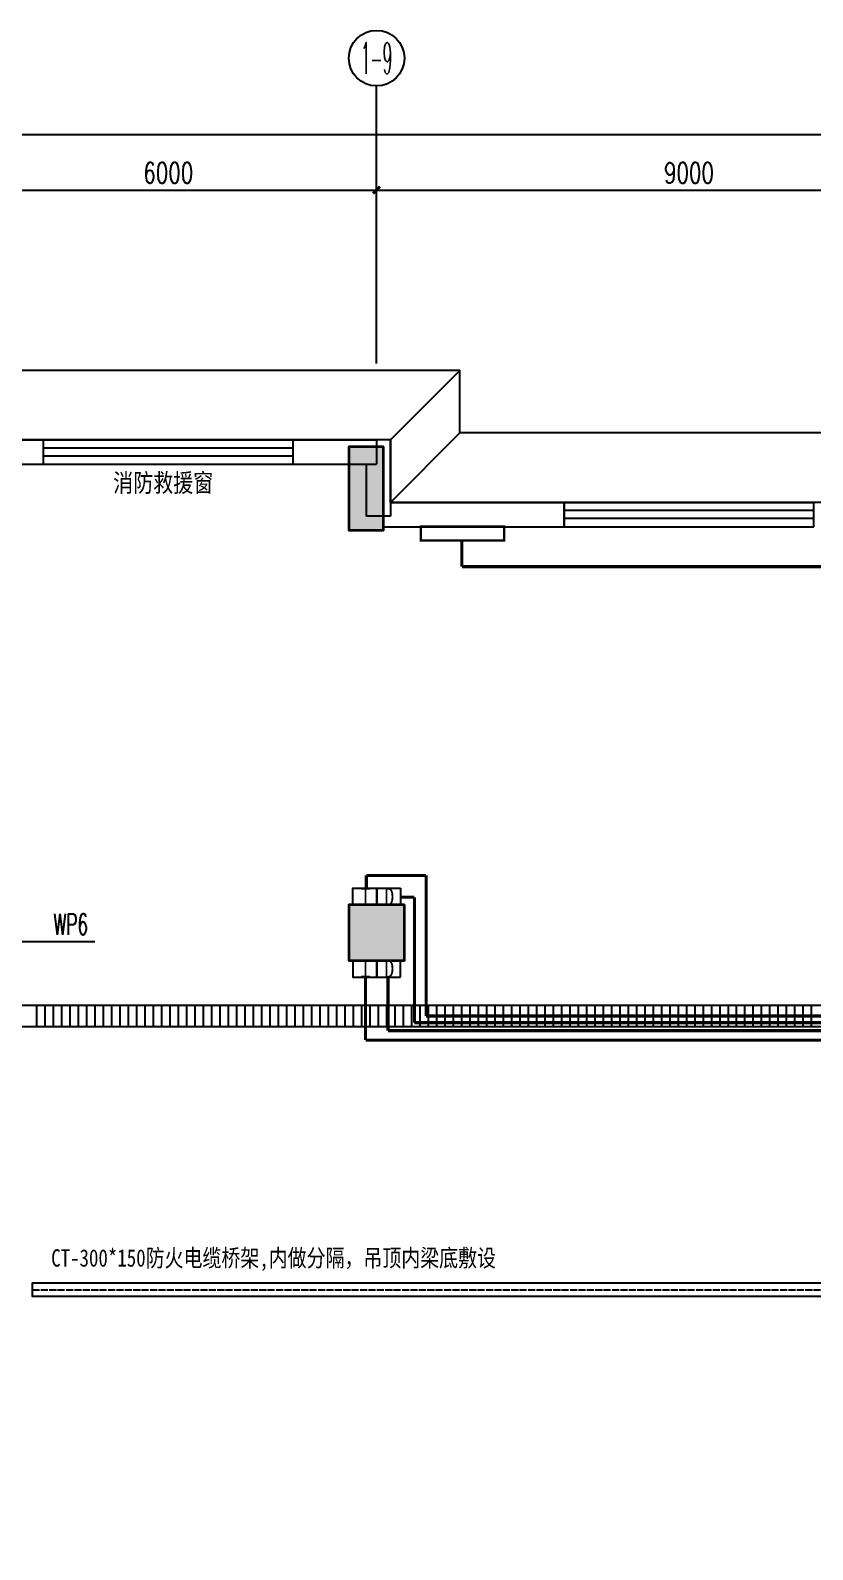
# Model space of a CAD drawing. Extents: x 815029915 to 815825525, y 579155098 to 579748855.
# Drawn here: x 815335679 to 815346947, y 579468629 to 579490517 of the extents above; entities that cross this region are included whole.
import ezdxf
from ezdxf.enums import TextEntityAlignment as Align

# ---------------------------------------------------------------- set-up
doc = ezdxf.new("R2010")
doc.units = 0
doc.header["$LTSCALE"] = 100
doc.header["$MEASUREMENT"] = 0
doc.linetypes.add('DOTE', pattern=[2.42, 2, -0.2, 0.02, -0.2])
for name, color, linetype in [('AXIS', 3, 'Continuous'), ('AXIS_TEXT', 7, 'Continuous'), ('COLUMN', 9, 'Continuous'), ('DIM_SYMB', 3, 'Continuous'), ('GROUND', 2, 'Continuous'), ('H-TA-设备', 7, 'Continuous'), ('H-供暖-散热器', 4, 'Continuous'), ('PUB_TEXT', 7, 'Continuous'), ('WALL', 9, 'Continuous'), ('WINDOW', 4, 'Continuous'), ('zm', 1, 'Continuous'), ('电-强电平面-标注', 3, 'Continuous'), ('电-强电平面-线缆', 3, 'Continuous'), ('电-桥架', 4, 'Continuous')]:
    doc.layers.add(name, color=color, linetype=linetype)
doc.layers.add('柱填充', color=9, linetype='Continuous', lineweight=18)
doc.layers.add('砼柱', color=2, linetype='Continuous', lineweight=35)
doc.styles.add('_TCH_AXIS', font='COMPLEX', dxfattribs={"bigfont": 'GBCBIG'})
doc.styles.add('_TCH_DIM_T3', font='SIMPLEX', dxfattribs={"width": 0.705882, "bigfont": 'GBCBIG'})
doc.styles.add('_THVAC_DIM', font='', dxfattribs={"width": 0.8, "height": 3.5})
doc.styles.add('COMPLEX', font='COMPLEX')
doc.styles.add('ELEC-DIM', font='simplex.shx', dxfattribs={"width": 0.6, "bigfont": 'HZTXT.shx'})
doc.styles.add('ST', font='')
doc.styles.add('宋体-TK', font='', dxfattribs={"width": 0.8})
doc.styles.get('_THVAC_DIM').set_extended_font_data('SimSun')
doc.styles.get('ST').set_extended_font_data('SimSun')
doc.styles.get('宋体-TK').set_extended_font_data('SimSun')
doc.dimstyles.new('_TCH_ARCH-100', dxfattribs={"dimscale": 100, "dimtxt": 2.975, "dimasz": 1, "dimexe": 2.5, "dimexo": 3, "dimgap": 1, "dimtad": 1, "dimdec": 0, "dimzin": 0, "dimdsep": 46, "dimtxsty": '_TCH_DIM_T3', "dimblk": 'ARCHTICK', "dimcen": 0.09, "dimclrt": 7, "dimazin": 2, "dimtfac": 1, "dimtdec": 0, "dimtix": 1, "dimtmove": 2, "dimatfit": 3, "dimfxl": 0, "dimtolj": 1, "dimtzin": 0, "dimarcsym": 0})

# ---------------------------------------------------------------- blocks, each defined once
blk = doc.blocks.new('温控器')
at = {"layer": 'H-TA-设备', "color": 1}
blk.add_lwpolyline([(815233581, 579285758), (815233823, 579285758), (815233823, 579285416), (815233581, 579285416)], close=True, dxfattribs=at)
at = {"layer": 'H-TA-设备', "color": 1, "style": '_THVAC_DIM', "width": 0.8}
blk.add_text('T', height=264, rotation=90, dxfattribs=at).set_placement((815233838, 579285525))
blk = doc.blocks.new('拓展盒')
at = {"layer": 'H-TA-设备', "color": 1}
blk.add_lwpolyline([(815257691, 579281713), (815257691, 579281471), (815257349, 579281471), (815257349, 579281713)], close=True, dxfattribs=at)
at = {"layer": 'H-TA-设备', "color": 1, "style": '_THVAC_DIM', "width": 0.8}
blk.add_text('D', height=264, dxfattribs=at).set_placement((815257458, 579281456))
blk = doc.blocks.new('$TCHSYS$WIN2D')
for p, q in [((-0.5, 0.5), (0.5, 0.5)), ((-0.5, 0.5), (-0.5, -0.5)), ((0.5, 0.5), (0.5, -0.5)), ((0.5, 0.1667), (-0.5, 0.1667)), ((0.5, -0.1667), (-0.5, -0.1667)), ((-0.5, -0.5), (0.5, -0.5))]:
    blk.add_line(p, q)
blk = doc.blocks.new('_AXISO')
blk.add_circle((0, 0), 0.5)
at = {"layer": 'AXIS_TEXT', "style": 'COMPLEX', "width": 1.041667}
blk.add_attdef('A', text='', height=0.56, dxfattribs=at).set_placement((-0.25, -0.28), (0.25, -0.28), align=Align.FIT)
blk = doc.blocks.new('_ArchTick')
at = {"color": 0, "linetype": 'ByBlock', "const_width": 0.4}
blk.add_lwpolyline([(-0.5, -0.5), (0.5, 0.5)], dxfattribs=at)
blk = doc.blocks.new('*D387')
at = {"layer": 'AXIS', "color": 0, "lineweight": -2, "transparency": 16777216}
for p, q in [((815298466, 579486017), (815298466, 579489267)), ((815357886, 579486017), (815357886, 579489267)), ((815298466, 579489017), (815357886, 579489017))]:
    blk.add_line(p, q, dxfattribs=at)
at = {"layer": 'Defpoints', "color": 0, "transparency": 16777216}
for p in [(815357886, 579489017), (815298466, 579485717), (815357886, 579485717)]:
    blk.add_point(p, dxfattribs=at)
at = {"layer": 'AXIS', "color": 0, "lineweight": -2, "transparency": 16777216, "xscale": 100, "yscale": 100, "zscale": 100, "rotation": 180}
blk.add_blockref('_ArchTick', (815298466, 579489017), dxfattribs=at)
at = {"layer": 'AXIS', "color": 0, "lineweight": -2, "transparency": 16777216, "xscale": 100, "yscale": 100, "zscale": 100}
blk.add_blockref('_ArchTick', (815357886, 579489017), dxfattribs=at)
at = {"layer": 'AXIS', "color": 7, "transparency": 16777216, "insert": (815328176, 579489265), "char_height": 297.5, "attachment_point": 5, "style": '_TCH_DIM_T3'}
blk.add_mtext('\\A1;59420', dxfattribs=at)
blk = doc.blocks.new('*D395')
at = {"layer": 'AXIS', "color": 0, "lineweight": -2, "transparency": 16777216}
for p, q in [((815334666, 579486017), (815334666, 579488467)), ((815340666, 579486017), (815340666, 579488467)), ((815334666, 579488217), (815340666, 579488217))]:
    blk.add_line(p, q, dxfattribs=at)
at = {"layer": 'Defpoints', "color": 0, "transparency": 16777216}
for p in [(815340666, 579488217), (815334666, 579485717), (815340666, 579485717)]:
    blk.add_point(p, dxfattribs=at)
at = {"layer": 'AXIS', "color": 0, "lineweight": -2, "transparency": 16777216, "xscale": 100, "yscale": 100, "zscale": 100, "rotation": 180}
blk.add_blockref('_ArchTick', (815334666, 579488217), dxfattribs=at)
at = {"layer": 'AXIS', "color": 0, "lineweight": -2, "transparency": 16777216, "xscale": 100, "yscale": 100, "zscale": 100}
blk.add_blockref('_ArchTick', (815340666, 579488217), dxfattribs=at)
at = {"layer": 'AXIS', "color": 7, "transparency": 16777216, "insert": (815337666, 579488465), "char_height": 297.5, "attachment_point": 5, "style": '_TCH_DIM_T3'}
blk.add_mtext('\\A1;6000', dxfattribs=at)
blk = doc.blocks.new('*D396')
at = {"layer": 'AXIS', "color": 0, "lineweight": -2, "transparency": 16777216}
for p, q in [((815340666, 579486017), (815340666, 579488467)), ((815349666, 579486017), (815349666, 579488467)), ((815340666, 579488217), (815349666, 579488217))]:
    blk.add_line(p, q, dxfattribs=at)
at = {"layer": 'Defpoints', "color": 0, "transparency": 16777216}
for p in [(815349666, 579488217), (815340666, 579485717), (815349666, 579485717)]:
    blk.add_point(p, dxfattribs=at)
at = {"layer": 'AXIS', "color": 0, "lineweight": -2, "transparency": 16777216, "xscale": 100, "yscale": 100, "zscale": 100, "rotation": 180}
blk.add_blockref('_ArchTick', (815340666, 579488217), dxfattribs=at)
at = {"layer": 'AXIS', "color": 0, "lineweight": -2, "transparency": 16777216, "xscale": 100, "yscale": 100, "zscale": 100}
blk.add_blockref('_ArchTick', (815349666, 579488217), dxfattribs=at)
at = {"layer": 'AXIS', "color": 7, "transparency": 16777216, "insert": (815345166, 579488465), "char_height": 297.5, "attachment_point": 5, "style": '_TCH_DIM_T3'}
blk.add_mtext('\\A1;9000', dxfattribs=at)

msp = doc.modelspace()

# ---------------------------------------------------------------- hatches: boundary and pattern name
at = {"layer": '柱填充', "lineweight": 18}
for points in [[(815340766.1, 579484516.7), (815340266.1, 579484516.7), (815340266.1, 579483316.7), (815340766.1, 579483316.7)], [(815341066.1, 579477916.7), (815340266.1, 579477916.7), (815340266.1, 579477116.7), (815341066.1, 579477116.7)]]:
    msp.add_hatch(color=250, dxfattribs=at).paths.add_polyline_path(points)

# ---------------------------------------------------------------- linework, layer by layer
for p, q in [((815340866.1, 579484616.7), (815334466.1, 579484611.8)), ((815340866.1, 579483716.7), (815340866.1, 579484616.7)), ((815356166.1, 579483716.7), (815340866.1, 579483716.7)), ((815354046.2, 579476466.7), (815298816.1, 579476466.7)), ((815298816.1, 579476166.7), (815354346.2, 579476166.7))]:
    msp.add_line(p, q)
at = {"color": 252, "linetype": 'Continuous'}
for p, q in [((815335768.4, 579476466.7), (815335768.4, 579476166.7)), ((815335888.4, 579476466.7), (815335888.4, 579476166.7)), ((815336008.4, 579476466.7), (815336008.4, 579476166.7)), ((815336128.4, 579476466.7), (815336128.4, 579476166.7)), ((815336248.4, 579476466.7), (815336248.4, 579476166.7)), ((815336368.4, 579476466.7), (815336368.4, 579476166.7)), ((815336488.4, 579476466.7), (815336488.4, 579476166.7)), ((815336608.4, 579476466.7), (815336608.4, 579476166.7)), ((815336728.4, 579476466.7), (815336728.4, 579476166.7)), ((815336848.4, 579476466.7), (815336848.4, 579476166.7)), ((815336968.4, 579476466.7), (815336968.4, 579476166.7)), ((815337088.4, 579476466.7), (815337088.4, 579476166.7)), ((815337208.4, 579476466.7), (815337208.4, 579476166.7)), ((815337328.4, 579476466.7), (815337328.4, 579476166.7)), ((815337448.4, 579476466.7), (815337448.4, 579476166.7)), ((815337568.4, 579476466.7), (815337568.4, 579476166.7)), ((815337688.4, 579476466.7), (815337688.4, 579476166.7)), ((815337808.4, 579476466.7), (815337808.4, 579476166.7)), ((815337928.4, 579476466.7), (815337928.4, 579476166.7)), ((815338048.4, 579476466.7), (815338048.4, 579476166.7)), ((815338168.4, 579476466.7), (815338168.4, 579476166.7)), ((815338288.4, 579476466.7), (815338288.4, 579476166.7)), ((815338408.4, 579476466.7), (815338408.4, 579476166.7)), ((815338528.4, 579476466.7), (815338528.4, 579476166.7)), ((815338648.4, 579476466.7), (815338648.4, 579476166.7)), ((815338768.4, 579476466.7), (815338768.4, 579476166.7)), ((815338888.4, 579476466.7), (815338888.4, 579476166.7)), ((815339008.4, 579476466.7), (815339008.4, 579476166.7)), ((815339128.4, 579476466.7), (815339128.4, 579476166.7)), ((815339248.4, 579476466.7), (815339248.4, 579476166.7)), ((815339368.4, 579476466.7), (815339368.4, 579476166.7)), ((815339488.4, 579476466.7), (815339488.4, 579476166.7)), ((815339608.4, 579476466.7), (815339608.4, 579476166.7)), ((815339728.4, 579476466.7), (815339728.4, 579476166.7)), ((815339848.4, 579476466.7), (815339848.4, 579476166.7)), ((815339968.4, 579476466.7), (815339968.4, 579476166.7)), ((815340088.4, 579476466.7), (815340088.4, 579476166.7)), ((815340208.4, 579476466.7), (815340208.4, 579476166.7)), ((815340328.4, 579476466.7), (815340328.4, 579476166.7)), ((815340448.4, 579476466.7), (815340448.4, 579476166.7)), ((815340568.4, 579476466.7), (815340568.4, 579476166.7)), ((815340688.4, 579476466.7), (815340688.4, 579476166.7)), ((815340808.4, 579476466.7), (815340808.4, 579476166.7)), ((815340928.4, 579476466.7), (815340928.4, 579476166.7)), ((815341048.4, 579476466.7), (815341048.4, 579476166.7)), ((815341168.4, 579476466.7), (815341168.4, 579476166.7)), ((815341288.4, 579476466.7), (815341288.4, 579476166.7)), ((815341408.4, 579476466.7), (815341408.4, 579476166.7)), ((815341528.4, 579476466.7), (815341528.4, 579476166.7)), ((815341648.4, 579476466.7), (815341648.4, 579476166.7)), ((815341768.4, 579476466.7), (815341768.4, 579476166.7)), ((815341888.4, 579476466.7), (815341888.4, 579476166.7)), ((815342008.4, 579476466.7), (815342008.4, 579476166.7)), ((815342128.4, 579476466.7), (815342128.4, 579476166.7)), ((815342248.4, 579476466.7), (815342248.4, 579476166.7)), ((815342368.4, 579476466.7), (815342368.4, 579476166.7)), ((815342488.4, 579476466.7), (815342488.4, 579476166.7)), ((815342608.4, 579476466.7), (815342608.4, 579476166.7)), ((815342728.4, 579476466.7), (815342728.4, 579476166.7)), ((815342848.4, 579476466.7), (815342848.4, 579476166.7)), ((815342968.4, 579476466.7), (815342968.4, 579476166.7)), ((815343088.4, 579476466.7), (815343088.4, 579476166.7)), ((815343208.4, 579476466.7), (815343208.4, 579476166.7)), ((815343328.4, 579476466.7), (815343328.4, 579476166.7)), ((815343448.4, 579476466.7), (815343448.4, 579476166.7)), ((815343568.4, 579476466.7), (815343568.4, 579476166.7)), ((815343688.4, 579476466.7), (815343688.4, 579476166.7)), ((815343808.4, 579476466.7), (815343808.4, 579476166.7)), ((815343928.4, 579476466.7), (815343928.4, 579476166.7)), ((815344048.4, 579476466.7), (815344048.4, 579476166.7)), ((815344168.4, 579476466.7), (815344168.4, 579476166.7)), ((815344288.4, 579476466.7), (815344288.4, 579476166.7)), ((815344408.4, 579476466.7), (815344408.4, 579476166.7)), ((815344528.4, 579476466.7), (815344528.4, 579476166.7)), ((815344648.4, 579476466.7), (815344648.4, 579476166.7)), ((815344768.4, 579476466.7), (815344768.4, 579476166.7)), ((815344888.4, 579476466.7), (815344888.4, 579476166.7)), ((815345008.4, 579476466.7), (815345008.4, 579476166.7)), ((815345128.4, 579476466.7), (815345128.4, 579476166.7)), ((815345248.4, 579476466.7), (815345248.4, 579476166.7)), ((815345368.4, 579476466.7), (815345368.4, 579476166.7)), ((815345488.4, 579476466.7), (815345488.4, 579476166.7)), ((815345608.4, 579476466.7), (815345608.4, 579476166.7)), ((815345728.4, 579476466.7), (815345728.4, 579476166.7)), ((815345848.4, 579476466.7), (815345848.4, 579476166.7)), ((815345968.4, 579476466.7), (815345968.4, 579476166.7)), ((815346088.4, 579476466.7), (815346088.4, 579476166.7)), ((815346208.4, 579476466.7), (815346208.4, 579476166.7)), ((815346328.4, 579476466.7), (815346328.4, 579476166.7)), ((815346448.4, 579476466.7), (815346448.4, 579476166.7)), ((815346568.4, 579476466.7), (815346568.4, 579476166.7)), ((815346688.4, 579476466.7), (815346688.4, 579476166.7)), ((815346808.4, 579476466.7), (815346808.4, 579476166.7)), ((815346928.4, 579476466.7), (815346928.4, 579476166.7))]:
    msp.add_line(p, q, dxfattribs=at)
at = {"layer": 'AXIS'}
msp.add_line((815340666.1, 579485716.7), (815340666.1, 579489716.7), dxfattribs=at)
at = {"layer": 'COLUMN'}
for points in [[(815340266.1, 579483316.7), (815340766.1, 579483316.7), (815340766.1, 579484516.7), (815340266.1, 579484516.7)], [(815340266.1, 579477116.7), (815341066.1, 579477116.7), (815341066.1, 579477916.7), (815340266.1, 579477916.7)]]:
    msp.add_lwpolyline(points, close=True, dxfattribs=at)
at = {"layer": 'DIM_SYMB'}
msp.add_lwpolyline([(815351682, 579476296.5, 0, 0, 0), (815329274.3, 579476296.5, 0, 80, 0), (815329574.3, 579476296.5, 0, 0, 0)], format="xyseb", dxfattribs=at)
at = {"layer": 'GROUND'}
for p, q in [((815340866.1, 579484616.7), (815341866.1, 579485616.7)), ((815340866.1, 579483716.7), (815341866.1, 579484716.7))]:
    msp.add_line(p, q, dxfattribs=at)
for points in [[(815357166.1, 579459616.7), (815357166.1, 579463643.9), (815376340.6, 579444469.3), (815374007.2, 579442135.9), (815384189.5, 579431953.5), (815394371.9, 579442135.9), (815390341.4, 579446166.4), (815396493.2, 579452318.2), (815369976.7, 579478834.7), (815366370.4, 579475228.5), (815358382.2, 579483216.7), (815357166.1, 579483216.7), (815357166.1, 579484716.7), (815341866.1, 579484716.7), (815341866.1, 579485616.7), (815333466.1, 579485616.7), (815333466.1, 579478716.7), (815329866.1, 579478716.7), (815329866.1, 579481716.7), (815309466.1, 579481716.7)], [(815356166.1, 579459616.7), (815356166.1, 579466058.1), (815377754.9, 579444469.3), (815375421.4, 579442135.9), (815384189.5, 579433367.7), (815392957.6, 579442135.9), (815388927.1, 579446166.4), (815395079, 579452318.2), (815369976.7, 579477420.5), (815366370.4, 579473814.2), (815357968, 579482216.7), (815356166.1, 579482216.7), (815356166.1, 579483716.7), (815340866.1, 579483716.7), (815340866.1, 579484616.7), (815334466.1, 579484616.7), (815334466.1, 579477716.7), (815328866.1, 579477716.7), (815328866.1, 579480716.7), (815310466.1, 579480716.7)]]:
    msp.add_lwpolyline(points, dxfattribs=at)
at = {"layer": 'H-供暖-散热器', "const_width": 35}
msp.add_lwpolyline([(815341304.6, 579483166.7), (815342504.6, 579483166.7), (815342504.6, 579483366.7), (815341304.6, 579483366.7)], close=True, dxfattribs=at)
at = {"layer": 'WALL'}
for p, q in [((815334466.1, 579484616.7), (815340666.1, 579484616.7)), ((815340666.1, 579484616.7), (815340666.1, 579484266.7)), ((815340866.1, 579484616.7), (815340866.1, 579483516.7)), ((815334816.1, 579484266.7), (815340666.1, 579484266.7)), ((815340516.1, 579484266.7), (815340516.1, 579483516.7)), ((815340866.1, 579483516.7), (815340516.1, 579483516.7)), ((815340866.1, 579483716.7), (815343366.1, 579483716.7)), ((815340766.1, 579483366.7), (815343366.1, 579483366.7))]:
    msp.add_line(p, q, dxfattribs=at)
msp.add_lwpolyline([(815343366.1, 579483716.7), (815343366.1, 579483366.7)], dxfattribs=at)
at = {"layer": '电-强电平面-标注', "color": 1}
for p, q in [((815335485, 579477388), (815335909.6, 579477388)), ((815335909.6, 579477388), (815336606.8, 579477388))]:
    msp.add_line(p, q, dxfattribs=at)
at = {"layer": '电-强电平面-线缆', "color": 1, "linetype": 'Continuous', "const_width": 45}
for points in [[(815341894.9, 579482790.2), (815341894.9, 579483166.5)], [(815341894.9, 579482790.2), (815355281.1, 579482790.2)], [(815340518.3, 579478342.4), (815341379, 579478342.4)], [(815340518.3, 579478342.4), (815340518.3, 579478149.4)], [(815341379, 579476317.7), (815341379, 579478342.4)], [(815341010, 579478028.1), (815341211.1, 579478028.1)], [(815341211.1, 579478028.1), (815341211.1, 579476220.2)], [(815340507, 579475969.9), (815340507, 579476865.2)], [(815340831.1, 579476106.6), (815340831.1, 579476874.5)], [(815341379, 579476317.7), (815355253.4, 579476317.7)], [(815340831.1, 579476106.6), (815355253.4, 579476106.6)], [(815341211.1, 579476220.2), (815355253.4, 579476220.2)], [(815340507, 579475969.9), (815355253.4, 579475969.9)]]:
    msp.add_lwpolyline(points, dxfattribs=at)
at = {"layer": '电-桥架', "color": 5, "linetype": 'DOTE', "ltscale": 0.5}
msp.add_line((815335709.9, 579472373.6), (815360184.5, 579472373.6), dxfattribs=at)
at = {"layer": '电-桥架', "ltscale": 0.5}
msp.add_lwpolyline([(815360184.5, 579472273.6), (815335709.9, 579472273.6), (815335709.9, 579472473.6), (815360184.5, 579472473.6)], close=True, dxfattribs=at)
at = {"layer": '砼柱', "color": 3, "lineweight": 35}
for points in [[(815340766.1, 579484516.7), (815340266.1, 579484516.7), (815340266.1, 579483316.7), (815340766.1, 579483316.7)], [(815341066.1, 579477916.7), (815340266.1, 579477916.7), (815340266.1, 579477116.7), (815341066.1, 579477116.7)]]:
    msp.add_lwpolyline(points, close=True, dxfattribs=at)

# ---------------------------------------------------------------- block references
at = {"rotation": 270}
msp.add_blockref('温控器', (236054910.3, 1394711739.9), dxfattribs=at)
msp.add_blockref('拓展盒', (83319, 196446.1))
at = {"xscale": -1}
for name, p, rotation in [('温控器', (236054910.3, -235756706.6), 270), ('拓展盒', (83319, 1158758587.2), 180)]:
    msp.add_blockref(name, p, dxfattribs=dict(at, rotation=rotation))
at = {"layer": 'AXIS'}
ref = msp.add_blockref('_AXISO', (815340666.1, 579490116.7), dxfattribs=dict(at, xscale=800, yscale=800, zscale=800))
ref.add_attrib('A', '1-9', dxfattribs={"color": 7, "height": 452.55, "style": '_TCH_AXIS', "width": 0.381818}).set_placement((815340439.8, 579489890.4), (815340892.3, 579489890.4), align=Align.FIT)
at = {"layer": 'WINDOW', "xscale": 3600, "yscale": -350, "zscale": 3600}
for p in [(815337666.1, 579484441.7), (815345166.1, 579483541.7)]:
    msp.add_blockref('$TCHSYS$WIN2D', p, dxfattribs=at)

# ---------------------------------------------------------------- texts
at = {"layer": 'PUB_TEXT', "style": '宋体-TK', "width": 0.8}
msp.add_text('消防救援窗', height=264.35, dxfattribs=at).set_placement((815336871.8, 579483867.8))
at = {"layer": 'zm', "color": 4, "style": 'ST', "width": 0.8}
msp.add_text('CT-300*150防火电缆桥架,内做分隔，吊顶内梁底敷设', height=250, dxfattribs=at).set_placement((815335978.9, 579472706.5))
at = {"layer": '电-强电平面-标注', "color": 1, "style": 'ELEC-DIM', "width": 0.6}
msp.add_text('WP6', height=300, dxfattribs=at).set_placement((815336009.6, 579477488))

# ---------------------------------------------------------------- dimensions: what is measured, and where the dimension line sits
at = {"layer": 'AXIS'}
for p1, p2, distance, picture, middle in [((815298466.1, 579485716.7), (815357886.1, 579485716.7), 3300, '*D387', (815328176.1, 579489265.4)), ((815334666.1, 579485716.7), (815340666.1, 579485716.7), 2500, '*D395', (815337666.1, 579488465.4)), ((815340666.1, 579485716.7), (815349666.1, 579485716.7), 2500, '*D396', (815345166.1, 579488465.4))]:
    dim = msp.add_aligned_dim(p1=p1, p2=p2, distance=distance, dimstyle='_TCH_ARCH-100', dxfattribs=at)
    dim.commit()
    dim.dimension.update_dxf_attribs({"geometry": picture, "text_midpoint": middle})

doc.saveas('drawing.dxf')
